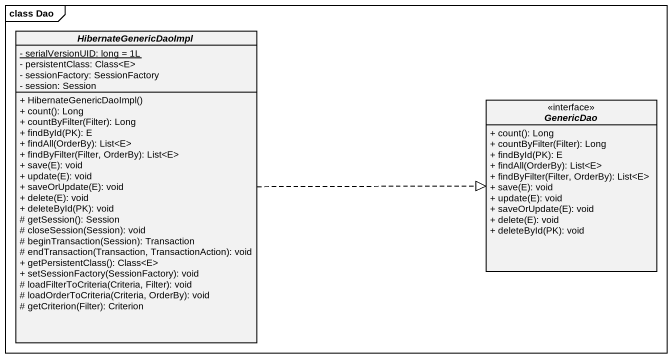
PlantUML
@startuml
mainframe class Dao
hide circle
hide empty members
skinparam classAttributeIconSize 0
abstract class HibernateGenericDaoImpl {
  {static} - serialVersionUID: long = 1L
  - persistentClass: Class<E>
  - sessionFactory: SessionFactory
  - session: Session
  + HibernateGenericDaoImpl()
  + count(): Long
  + countByFilter(Filter): Long
  + findById(PK): E
  + findAll(OrderBy): List<E>
  + findByFilter(Filter, OrderBy): List<E>
  + save(E): void
  + update(E): void
  + saveOrUpdate(E): void
  + delete(E): void
  + deleteById(PK): void
  # getSession(): Session
  # closeSession(Session): void
  # beginTransaction(Session): Transaction
  # endTransaction(Transaction, TransactionAction): void
  + getPersistentClass(): Class<E>
  + setSessionFactory(SessionFactory): void
  # loadFilterToCriteria(Criteria, Filter): void
  # loadOrderToCriteria(Criteria, OrderBy): void
  # getCriterion(Filter): Criterion
}
interface GenericDao <<interface>> {
  + count(): Long
  + countByFilter(Filter): Long
  + findById(PK): E
  + findAll(OrderBy): List<E>
  + findByFilter(Filter, OrderBy): List<E>
  + save(E): void
  + update(E): void
  + saveOrUpdate(E): void
  + delete(E): void
  + deleteById(PK): void
}
HibernateGenericDaoImpl .right.|> GenericDao
@enduml
